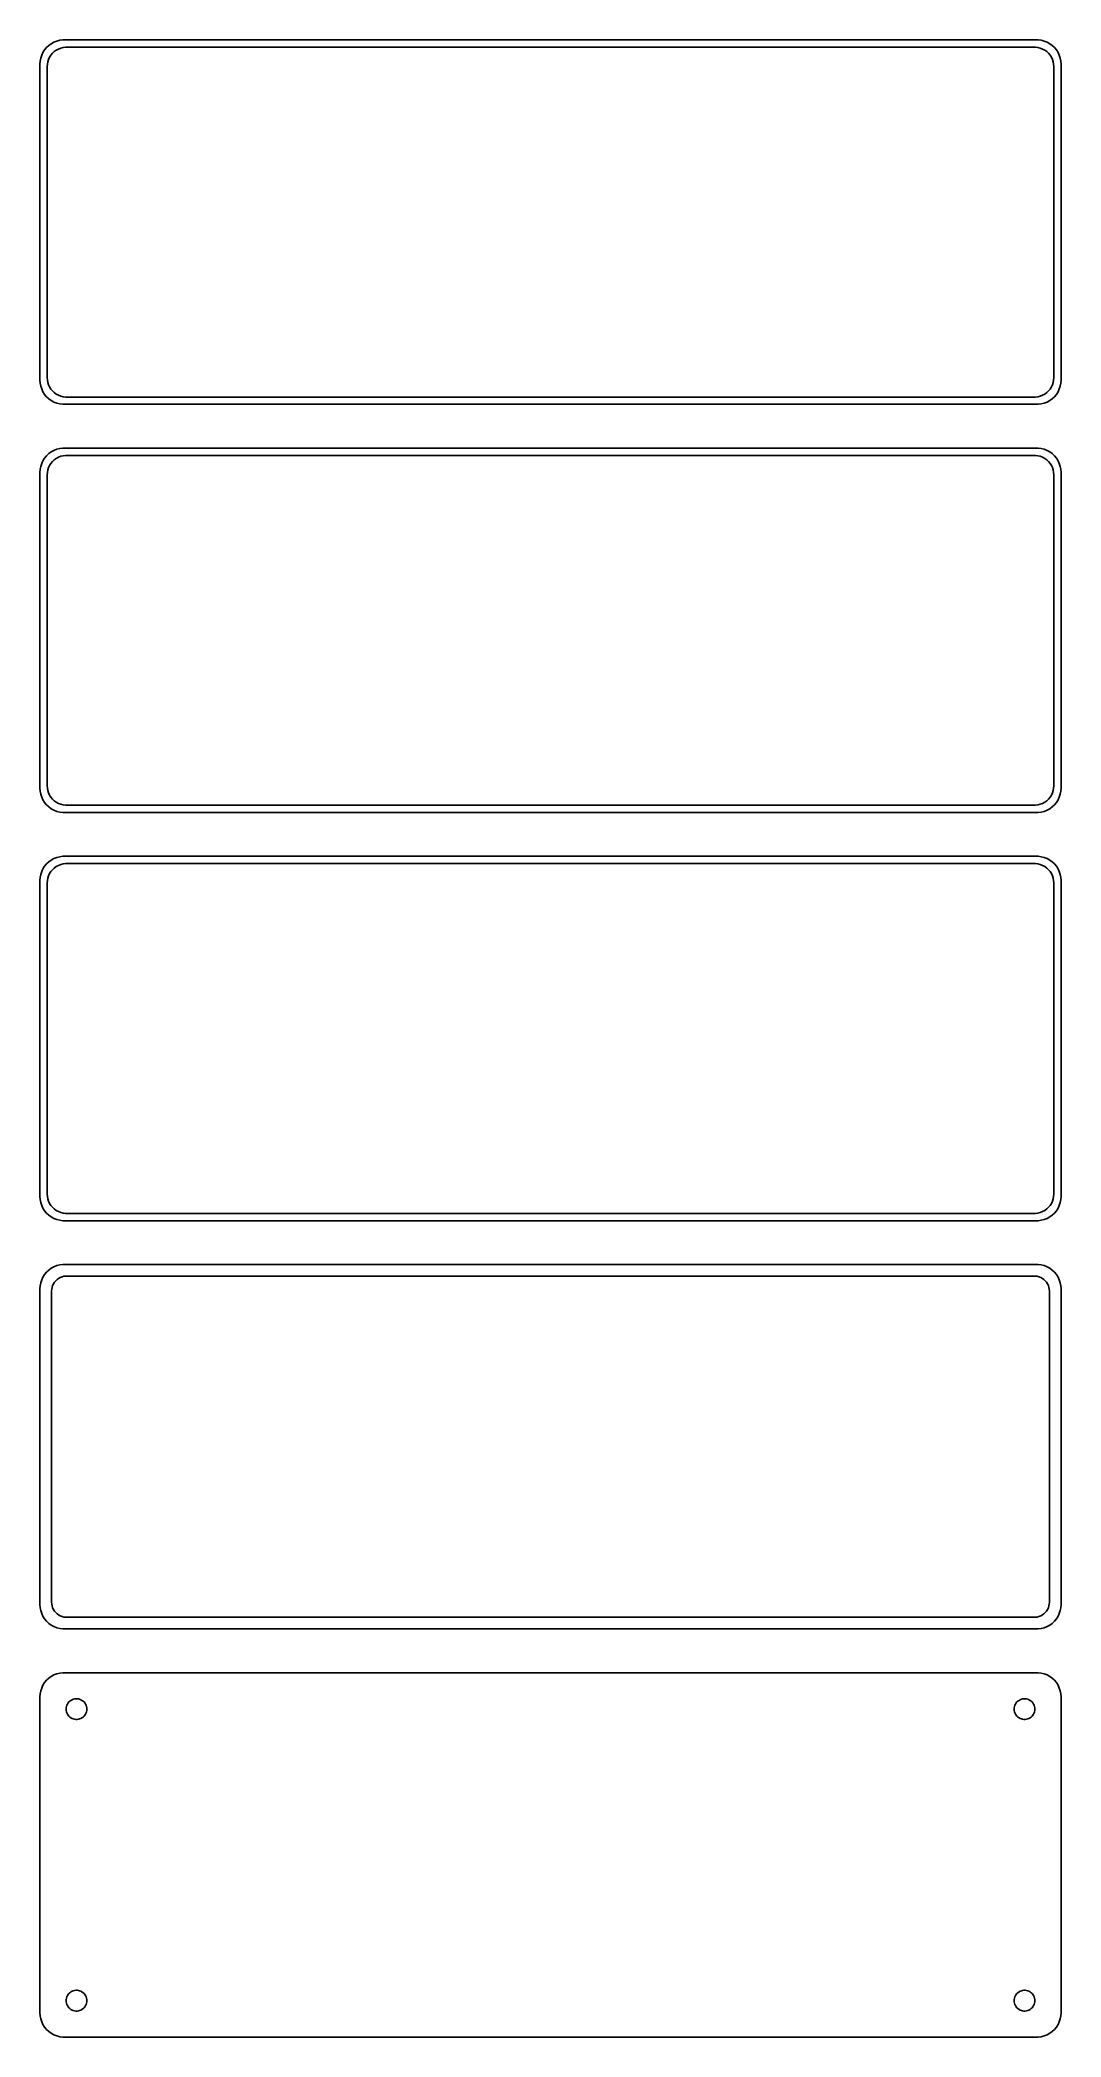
# Model space of a CAD drawing. Header units: metres. Extents: x -105 to 105, y 383 to 793.
import ezdxf

# ---------------------------------------------------------------- set-up
doc = ezdxf.new("R2010")
doc.units = ezdxf.units.M

msp = doc.modelspace()

# ---------------------------------------------------------------- linework, layer by layer
for p, q in [((-101.545, 793.255), (-102.129, 793.024)), ((-100.937, 793.411), (-101.545, 793.255)), ((-100.314, 793.49), (-100.937, 793.411)), ((100.314, 793.49), (-100.314, 793.49)), ((100.937, 793.411), (100.314, 793.49)), ((101.545, 793.255), (100.937, 793.411)), ((102.129, 793.024), (101.545, 793.255)), ((-104.961, 789.127), (-105, 788.5)), ((-104.843, 789.743), (-104.961, 789.127)), ((-104.649, 790.341), (-104.843, 789.743)), ((-104.382, 790.909), (-104.649, 790.341)), ((-104.045, 791.439), (-104.382, 790.909)), ((-103.645, 791.923), (-104.045, 791.439)), ((-103.187, 792.353), (-103.645, 791.923)), ((-103.374, 788.995), (-103.219, 789.472)), ((-103.219, 789.472), (-103.005, 789.927)), ((-102.679, 792.722), (-103.187, 792.353)), ((-103.005, 789.927), (-102.736, 790.351)), ((-102.736, 790.351), (-102.416, 790.738)), ((-102.129, 793.024), (-102.679, 792.722)), ((-102.416, 790.738), (-102.05, 791.082)), ((-102.05, 791.082), (-101.643, 791.377)), ((-101.643, 791.377), (-101.203, 791.619)), ((-101.203, 791.619), (-100.736, 791.804)), ((-100.736, 791.804), (-100.25, 791.929)), ((-100.25, 791.929), (-99.7512, 791.992)), ((-99.7512, 791.992), (99.7512, 791.992)), ((99.7512, 791.992), (100.25, 791.929)), ((100.25, 791.929), (100.736, 791.804)), ((100.736, 791.804), (101.203, 791.619)), ((101.203, 791.619), (101.643, 791.377)), ((101.643, 791.377), (102.05, 791.082)), ((102.05, 791.082), (102.416, 790.738)), ((102.679, 792.722), (102.129, 793.024)), ((102.416, 790.738), (102.736, 790.351)), ((103.187, 792.353), (102.679, 792.722)), ((102.736, 790.351), (103.005, 789.927)), ((103.005, 789.927), (103.219, 789.472)), ((103.645, 791.923), (103.187, 792.353)), ((103.219, 789.472), (103.374, 788.995)), ((104.045, 791.439), (103.645, 791.923)), ((104.382, 790.909), (104.045, 791.439)), ((104.649, 790.341), (104.382, 790.909)), ((104.843, 789.743), (104.649, 790.341)), ((104.961, 789.127), (104.843, 789.743)), ((105, 788.5), (104.961, 789.127)), ((-105, 788.5), (-105, 723.5)), ((-103.5, 788), (-103.468, 788.501)), ((-103.5, 724), (-103.5, 788)), ((-103.468, 788.501), (-103.374, 788.995)), ((103.374, 788.995), (103.468, 788.501)), ((103.468, 788.501), (103.5, 788)), ((103.5, 788), (103.5, 724)), ((105, 723.5), (105, 788.5)), ((-105, 723.5), (-104.961, 722.873)), ((-103.468, 723.499), (-103.5, 724)), ((-103.374, 723.005), (-103.468, 723.499)), ((103.468, 723.499), (103.374, 723.005)), ((103.5, 724), (103.468, 723.499)), ((104.961, 722.873), (105, 723.5)), ((-104.961, 722.873), (-104.843, 722.257)), ((-104.843, 722.257), (-104.649, 721.659)), ((-104.649, 721.659), (-104.382, 721.091)), ((-104.382, 721.091), (-104.045, 720.561)), ((-104.045, 720.561), (-103.645, 720.077)), ((-103.645, 720.077), (-103.187, 719.647)), ((-103.219, 722.528), (-103.374, 723.005)), ((-103.005, 722.073), (-103.219, 722.528)), ((-103.187, 719.647), (-102.679, 719.278)), ((-102.736, 721.649), (-103.005, 722.073)), ((-102.416, 721.262), (-102.736, 721.649)), ((-102.679, 719.278), (-102.129, 718.976)), ((-102.05, 720.918), (-102.416, 721.262)), ((-101.643, 720.623), (-102.05, 720.918)), ((-101.203, 720.381), (-101.643, 720.623)), ((-100.736, 720.196), (-101.203, 720.381)), ((-100.25, 720.071), (-100.736, 720.196)), ((-99.7512, 720.008), (-100.25, 720.071)), ((99.7512, 720.008), (-99.7512, 720.008)), ((100.25, 720.071), (99.7512, 720.008)), ((100.736, 720.196), (100.25, 720.071)), ((101.203, 720.381), (100.736, 720.196)), ((101.643, 720.623), (101.203, 720.381)), ((102.05, 720.918), (101.643, 720.623)), ((102.416, 721.262), (102.05, 720.918)), ((102.129, 718.976), (102.679, 719.278)), ((102.736, 721.649), (102.416, 721.262)), ((102.679, 719.278), (103.187, 719.647)), ((103.005, 722.073), (102.736, 721.649)), ((103.219, 722.528), (103.005, 722.073)), ((103.187, 719.647), (103.645, 720.077)), ((103.374, 723.005), (103.219, 722.528)), ((103.645, 720.077), (104.045, 720.561)), ((104.045, 720.561), (104.382, 721.091)), ((104.382, 721.091), (104.649, 721.659)), ((104.649, 721.659), (104.843, 722.257)), ((104.843, 722.257), (104.961, 722.873)), ((-102.129, 718.976), (-101.545, 718.745)), ((-101.545, 718.745), (-100.937, 718.589)), ((-100.937, 718.589), (-100.314, 718.51)), ((-100.314, 718.51), (100.314, 718.51)), ((100.314, 718.51), (100.937, 718.589)), ((100.937, 718.589), (101.545, 718.745)), ((101.545, 718.745), (102.129, 718.976)), ((-104.382, 706.909), (-104.649, 706.341)), ((-104.045, 707.439), (-104.382, 706.909)), ((-103.645, 707.923), (-104.045, 707.439)), ((-103.187, 708.353), (-103.645, 707.923)), ((-102.679, 708.722), (-103.187, 708.353)), ((-102.129, 709.024), (-102.679, 708.722)), ((-102.416, 706.738), (-102.05, 707.082)), ((-101.545, 709.255), (-102.129, 709.024)), ((-102.05, 707.082), (-101.643, 707.377)), ((-101.643, 707.377), (-101.203, 707.619)), ((-100.937, 709.411), (-101.545, 709.255)), ((-101.203, 707.619), (-100.736, 707.804)), ((-100.314, 709.49), (-100.937, 709.411)), ((-100.736, 707.804), (-100.25, 707.929)), ((100.314, 709.49), (-100.314, 709.49)), ((-100.25, 707.929), (-99.7512, 707.992)), ((-99.7512, 707.992), (99.7512, 707.992)), ((99.7512, 707.992), (100.25, 707.929)), ((100.25, 707.929), (100.736, 707.804)), ((100.937, 709.411), (100.314, 709.49)), ((100.736, 707.804), (101.203, 707.619)), ((101.545, 709.255), (100.937, 709.411)), ((101.203, 707.619), (101.643, 707.377)), ((102.129, 709.024), (101.545, 709.255)), ((101.643, 707.377), (102.05, 707.082)), ((102.05, 707.082), (102.416, 706.738)), ((102.679, 708.722), (102.129, 709.024)), ((103.187, 708.353), (102.679, 708.722)), ((103.645, 707.923), (103.187, 708.353)), ((104.045, 707.439), (103.645, 707.923)), ((104.382, 706.909), (104.045, 707.439)), ((104.649, 706.341), (104.382, 706.909)), ((-104.961, 705.127), (-105, 704.5)), ((-105, 704.5), (-105, 639.5)), ((-104.843, 705.743), (-104.961, 705.127)), ((-104.649, 706.341), (-104.843, 705.743)), ((-103.5, 704), (-103.468, 704.501)), ((-103.5, 640), (-103.5, 704)), ((-103.468, 704.501), (-103.374, 704.995)), ((-103.374, 704.995), (-103.219, 705.472)), ((-103.219, 705.472), (-103.005, 705.927)), ((-103.005, 705.927), (-102.736, 706.351)), ((-102.736, 706.351), (-102.416, 706.738)), ((102.416, 706.738), (102.736, 706.351)), ((102.736, 706.351), (103.005, 705.927)), ((103.005, 705.927), (103.219, 705.472)), ((103.219, 705.472), (103.374, 704.995)), ((103.374, 704.995), (103.468, 704.501)), ((103.468, 704.501), (103.5, 704)), ((103.5, 704), (103.5, 640)), ((104.843, 705.743), (104.649, 706.341)), ((104.961, 705.127), (104.843, 705.743)), ((105, 704.5), (104.961, 705.127)), ((105, 639.5), (105, 704.5)), ((-105, 639.5), (-104.961, 638.873)), ((-104.961, 638.873), (-104.843, 638.257)), ((-104.843, 638.257), (-104.649, 637.659)), ((-104.649, 637.659), (-104.382, 637.091)), ((-104.382, 637.091), (-104.045, 636.561)), ((-103.468, 639.499), (-103.5, 640)), ((-103.374, 639.005), (-103.468, 639.499)), ((-103.219, 638.528), (-103.374, 639.005)), ((-103.005, 638.073), (-103.219, 638.528)), ((-102.736, 637.649), (-103.005, 638.073)), ((-102.416, 637.262), (-102.736, 637.649)), ((-102.05, 636.918), (-102.416, 637.262)), ((102.416, 637.262), (102.05, 636.918)), ((102.736, 637.649), (102.416, 637.262)), ((103.005, 638.073), (102.736, 637.649)), ((103.219, 638.528), (103.005, 638.073)), ((103.374, 639.005), (103.219, 638.528)), ((103.468, 639.499), (103.374, 639.005)), ((103.5, 640), (103.468, 639.499)), ((104.045, 636.561), (104.382, 637.091)), ((104.382, 637.091), (104.649, 637.659)), ((104.649, 637.659), (104.843, 638.257)), ((104.843, 638.257), (104.961, 638.873)), ((104.961, 638.873), (105, 639.5)), ((-104.045, 636.561), (-103.645, 636.077)), ((-103.645, 636.077), (-103.187, 635.647)), ((-103.187, 635.647), (-102.679, 635.278)), ((-102.679, 635.278), (-102.129, 634.976)), ((-102.129, 634.976), (-101.545, 634.745)), ((-101.643, 636.623), (-102.05, 636.918)), ((-101.203, 636.381), (-101.643, 636.623)), ((-101.545, 634.745), (-100.937, 634.589)), ((-100.736, 636.196), (-101.203, 636.381)), ((-100.937, 634.589), (-100.314, 634.51)), ((-100.25, 636.071), (-100.736, 636.196)), ((-100.314, 634.51), (100.314, 634.51)), ((-99.7512, 636.008), (-100.25, 636.071)), ((99.7512, 636.008), (-99.7512, 636.008)), ((100.25, 636.071), (99.7512, 636.008)), ((100.736, 636.196), (100.25, 636.071)), ((100.314, 634.51), (100.937, 634.589)), ((101.203, 636.381), (100.736, 636.196)), ((100.937, 634.589), (101.545, 634.745)), ((101.643, 636.623), (101.203, 636.381)), ((101.545, 634.745), (102.129, 634.976)), ((102.05, 636.918), (101.643, 636.623)), ((102.129, 634.976), (102.679, 635.278)), ((102.679, 635.278), (103.187, 635.647)), ((103.187, 635.647), (103.645, 636.077)), ((103.645, 636.077), (104.045, 636.561)), ((-102.679, 624.722), (-103.187, 624.353)), ((-102.129, 625.024), (-102.679, 624.722)), ((-101.545, 625.255), (-102.129, 625.024)), ((-100.937, 625.411), (-101.545, 625.255)), ((-100.314, 625.49), (-100.937, 625.411)), ((100.314, 625.49), (-100.314, 625.49)), ((100.937, 625.411), (100.314, 625.49)), ((101.545, 625.255), (100.937, 625.411)), ((102.129, 625.024), (101.545, 625.255)), ((102.679, 624.722), (102.129, 625.024)), ((103.187, 624.353), (102.679, 624.722)), ((-104.961, 621.127), (-105, 620.5)), ((-104.843, 621.743), (-104.961, 621.127)), ((-104.649, 622.341), (-104.843, 621.743)), ((-104.382, 622.909), (-104.649, 622.341)), ((-104.045, 623.439), (-104.382, 622.909)), ((-103.645, 623.923), (-104.045, 623.439)), ((-103.187, 624.353), (-103.645, 623.923)), ((-103.468, 620.501), (-103.374, 620.995)), ((-103.374, 620.995), (-103.219, 621.472)), ((-103.219, 621.472), (-103.005, 621.927)), ((-103.005, 621.927), (-102.736, 622.351)), ((-102.736, 622.351), (-102.416, 622.738)), ((-102.416, 622.738), (-102.05, 623.082)), ((-102.05, 623.082), (-101.643, 623.377)), ((-101.643, 623.377), (-101.203, 623.619)), ((-101.203, 623.619), (-100.736, 623.804)), ((-100.736, 623.804), (-100.25, 623.929)), ((-100.25, 623.929), (-99.7512, 623.992)), ((-99.7512, 623.992), (99.7512, 623.992)), ((99.7512, 623.992), (100.25, 623.929)), ((100.25, 623.929), (100.736, 623.804)), ((100.736, 623.804), (101.203, 623.619)), ((101.203, 623.619), (101.643, 623.377)), ((101.643, 623.377), (102.05, 623.082)), ((102.05, 623.082), (102.416, 622.738)), ((102.416, 622.738), (102.736, 622.351)), ((102.736, 622.351), (103.005, 621.927)), ((103.005, 621.927), (103.219, 621.472)), ((103.645, 623.923), (103.187, 624.353)), ((103.219, 621.472), (103.374, 620.995)), ((103.374, 620.995), (103.468, 620.501)), ((104.045, 623.439), (103.645, 623.923)), ((104.382, 622.909), (104.045, 623.439)), ((104.649, 622.341), (104.382, 622.909)), ((104.843, 621.743), (104.649, 622.341)), ((104.961, 621.127), (104.843, 621.743)), ((105, 620.5), (104.961, 621.127)), ((-105, 620.5), (-105, 555.5)), ((-103.5, 620), (-103.468, 620.501)), ((-103.5, 556), (-103.5, 620)), ((103.468, 620.501), (103.5, 620)), ((103.5, 620), (103.5, 556)), ((105, 555.5), (105, 620.5)), ((-105, 555.5), (-104.961, 554.873)), ((-104.961, 554.873), (-104.843, 554.257)), ((-103.468, 555.499), (-103.5, 556)), ((-103.374, 555.005), (-103.468, 555.499)), ((-103.219, 554.528), (-103.374, 555.005)), ((103.374, 555.005), (103.219, 554.528)), ((103.468, 555.499), (103.374, 555.005)), ((103.5, 556), (103.468, 555.499)), ((104.843, 554.257), (104.961, 554.873)), ((104.961, 554.873), (105, 555.5)), ((-104.843, 554.257), (-104.649, 553.659)), ((-104.649, 553.659), (-104.382, 553.091)), ((-104.382, 553.091), (-104.045, 552.561)), ((-104.045, 552.561), (-103.645, 552.077)), ((-103.645, 552.077), (-103.187, 551.647)), ((-103.005, 554.073), (-103.219, 554.528)), ((-103.187, 551.647), (-102.679, 551.278)), ((-102.736, 553.649), (-103.005, 554.073)), ((-102.416, 553.262), (-102.736, 553.649)), ((-102.679, 551.278), (-102.129, 550.976)), ((-102.05, 552.918), (-102.416, 553.262)), ((-102.129, 550.976), (-101.545, 550.745)), ((-101.643, 552.623), (-102.05, 552.918)), ((-101.203, 552.381), (-101.643, 552.623)), ((-101.545, 550.745), (-100.937, 550.589)), ((-100.736, 552.196), (-101.203, 552.381)), ((-100.25, 552.071), (-100.736, 552.196)), ((-99.7512, 552.008), (-100.25, 552.071)), ((99.7512, 552.008), (-99.7512, 552.008)), ((100.25, 552.071), (99.7512, 552.008)), ((100.736, 552.196), (100.25, 552.071)), ((101.203, 552.381), (100.736, 552.196)), ((100.937, 550.589), (101.545, 550.745)), ((101.643, 552.623), (101.203, 552.381)), ((101.545, 550.745), (102.129, 550.976)), ((102.05, 552.918), (101.643, 552.623)), ((102.416, 553.262), (102.05, 552.918)), ((102.129, 550.976), (102.679, 551.278)), ((102.736, 553.649), (102.416, 553.262)), ((102.679, 551.278), (103.187, 551.647)), ((103.005, 554.073), (102.736, 553.649)), ((103.219, 554.528), (103.005, 554.073)), ((103.187, 551.647), (103.645, 552.077)), ((103.645, 552.077), (104.045, 552.561)), ((104.045, 552.561), (104.382, 553.091)), ((104.382, 553.091), (104.649, 553.659)), ((104.649, 553.659), (104.843, 554.257)), ((-100.937, 550.589), (-100.314, 550.51)), ((-100.314, 550.51), (100.314, 550.51)), ((100.314, 550.51), (100.937, 550.589)), ((-104.382, 538.909), (-104.649, 538.341)), ((-104.045, 539.439), (-104.382, 538.909)), ((-103.645, 539.923), (-104.045, 539.439)), ((-103.187, 540.353), (-103.645, 539.923)), ((-102.679, 540.722), (-103.187, 540.353)), ((-102.129, 541.024), (-102.679, 540.722)), ((-101.545, 541.255), (-102.129, 541.024)), ((-101.769, 538.131), (-101.484, 538.399)), ((-100.937, 541.411), (-101.545, 541.255)), ((-101.484, 538.399), (-101.168, 538.628)), ((-101.168, 538.628), (-100.825, 538.817)), ((-100.314, 541.49), (-100.937, 541.411)), ((-100.825, 538.817), (-100.462, 538.961)), ((-100.462, 538.961), (-100.083, 539.058)), ((100.314, 541.49), (-100.314, 541.49)), ((-100.083, 539.058), (-99.6955, 539.107)), ((-99.6955, 539.107), (99.6955, 539.107)), ((99.6955, 539.107), (100.083, 539.058)), ((100.083, 539.058), (100.462, 538.961)), ((100.937, 541.411), (100.314, 541.49)), ((100.462, 538.961), (100.825, 538.817)), ((100.825, 538.817), (101.168, 538.628)), ((101.545, 541.255), (100.937, 541.411)), ((101.168, 538.628), (101.484, 538.399)), ((101.484, 538.399), (101.769, 538.131)), ((102.129, 541.024), (101.545, 541.255)), ((102.679, 540.722), (102.129, 541.024)), ((103.187, 540.353), (102.679, 540.722)), ((103.645, 539.923), (103.187, 540.353)), ((104.045, 539.439), (103.645, 539.923)), ((104.382, 538.909), (104.045, 539.439)), ((104.649, 538.341), (104.382, 538.909)), ((-104.961, 537.127), (-105, 536.5)), ((-105, 536.5), (-105, 471.5)), ((-104.843, 537.743), (-104.961, 537.127)), ((-104.649, 538.341), (-104.843, 537.743)), ((-102.613, 536), (-102.588, 536.39)), ((-102.613, 472), (-102.613, 536)), ((-102.588, 536.39), (-102.515, 536.774)), ((-102.515, 536.774), (-102.394, 537.146)), ((-102.394, 537.146), (-102.228, 537.5)), ((-102.228, 537.5), (-102.018, 537.83)), ((-102.018, 537.83), (-101.769, 538.131)), ((101.769, 538.131), (102.018, 537.83)), ((102.018, 537.83), (102.228, 537.5)), ((102.228, 537.5), (102.394, 537.146)), ((102.394, 537.146), (102.515, 536.774)), ((102.515, 536.774), (102.588, 536.39)), ((102.588, 536.39), (102.613, 536)), ((102.613, 536), (102.613, 472)), ((104.843, 537.743), (104.649, 538.341)), ((104.961, 537.127), (104.843, 537.743)), ((105, 536.5), (104.961, 537.127)), ((105, 471.5), (105, 536.5)), ((-105, 471.5), (-104.961, 470.873)), ((-104.961, 470.873), (-104.843, 470.257)), ((-104.843, 470.257), (-104.649, 469.659)), ((-104.649, 469.659), (-104.382, 469.091)), ((-104.382, 469.091), (-104.045, 468.561)), ((-104.045, 468.561), (-103.645, 468.077)), ((-102.588, 471.61), (-102.613, 472)), ((-102.515, 471.226), (-102.588, 471.61)), ((-102.394, 470.854), (-102.515, 471.226)), ((-102.228, 470.5), (-102.394, 470.854)), ((-102.018, 470.17), (-102.228, 470.5)), ((-101.769, 469.869), (-102.018, 470.17)), ((-101.484, 469.601), (-101.769, 469.869)), ((-101.168, 469.372), (-101.484, 469.601)), ((-100.825, 469.183), (-101.168, 469.372)), ((-100.462, 469.039), (-100.825, 469.183)), ((-100.083, 468.942), (-100.462, 469.039)), ((-99.6955, 468.893), (-100.083, 468.942)), ((99.6955, 468.893), (-99.6955, 468.893)), ((100.083, 468.942), (99.6955, 468.893)), ((100.462, 469.039), (100.083, 468.942)), ((100.825, 469.183), (100.462, 469.039)), ((101.168, 469.372), (100.825, 469.183)), ((101.484, 469.601), (101.168, 469.372)), ((101.769, 469.869), (101.484, 469.601)), ((102.018, 470.17), (101.769, 469.869)), ((102.228, 470.5), (102.018, 470.17)), ((102.394, 470.854), (102.228, 470.5)), ((102.515, 471.226), (102.394, 470.854)), ((102.588, 471.61), (102.515, 471.226)), ((102.613, 472), (102.588, 471.61)), ((103.645, 468.077), (104.045, 468.561)), ((104.045, 468.561), (104.382, 469.091)), ((104.382, 469.091), (104.649, 469.659)), ((104.649, 469.659), (104.843, 470.257)), ((104.843, 470.257), (104.961, 470.873)), ((104.961, 470.873), (105, 471.5)), ((-103.645, 468.077), (-103.187, 467.647)), ((-103.187, 467.647), (-102.679, 467.278)), ((-102.679, 467.278), (-102.129, 466.976)), ((-102.129, 466.976), (-101.545, 466.745)), ((-101.545, 466.745), (-100.937, 466.589)), ((-100.937, 466.589), (-100.314, 466.51)), ((-100.314, 466.51), (100.314, 466.51)), ((100.314, 466.51), (100.937, 466.589)), ((100.937, 466.589), (101.545, 466.745)), ((101.545, 466.745), (102.129, 466.976)), ((102.129, 466.976), (102.679, 467.278)), ((102.679, 467.278), (103.187, 467.647)), ((103.187, 467.647), (103.645, 468.077)), ((-103.187, 456.353), (-103.645, 455.923)), ((-102.679, 456.722), (-103.187, 456.353)), ((-102.129, 457.024), (-102.679, 456.722)), ((-101.545, 457.255), (-102.129, 457.024)), ((-100.937, 457.411), (-101.545, 457.255)), ((-100.314, 457.49), (-100.937, 457.411)), ((100.314, 457.49), (-100.314, 457.49)), ((100.937, 457.411), (100.314, 457.49)), ((101.545, 457.255), (100.937, 457.411)), ((102.129, 457.024), (101.545, 457.255)), ((102.679, 456.722), (102.129, 457.024)), ((103.187, 456.353), (102.679, 456.722)), ((103.645, 455.923), (103.187, 456.353)), ((-104.961, 453.127), (-105, 452.5)), ((-105, 452.5), (-105, 387.5)), ((-104.843, 453.743), (-104.961, 453.127)), ((-104.649, 454.341), (-104.843, 453.743)), ((-104.382, 454.909), (-104.649, 454.341)), ((-104.045, 455.439), (-104.382, 454.909)), ((-103.645, 455.923), (-104.045, 455.439)), ((-98.1598, 452.031), (-97.9001, 452.097)), ((-97.9001, 452.097), (-97.6341, 452.131)), ((-97.6341, 452.131), (-97.3659, 452.131)), ((-97.3659, 452.131), (-97.0999, 452.097)), ((-97.0999, 452.097), (-96.8401, 452.031)), ((96.8401, 452.031), (97.0999, 452.097)), ((97.0999, 452.097), (97.3659, 452.131)), ((97.3659, 452.131), (97.6341, 452.131)), ((97.6341, 452.131), (97.9001, 452.097)), ((97.9001, 452.097), (98.1598, 452.031)), ((104.045, 455.439), (103.645, 455.923)), ((104.382, 454.909), (104.045, 455.439)), ((104.649, 454.341), (104.382, 454.909)), ((104.843, 453.743), (104.649, 454.341)), ((104.961, 453.127), (104.843, 453.743)), ((105, 452.5), (104.961, 453.127)), ((105, 387.5), (105, 452.5)), ((-99.6353, 450), (-99.6185, 450.268)), ((-99.6185, 449.732), (-99.6353, 450)), ((-99.6185, 450.268), (-99.5682, 450.531)), ((-99.5682, 449.469), (-99.6185, 449.732)), ((-99.5682, 450.531), (-99.4853, 450.786)), ((-99.4853, 449.214), (-99.5682, 449.469)), ((-99.4853, 450.786), (-99.3712, 451.029)), ((-99.3712, 448.971), (-99.4853, 449.214)), ((-99.3712, 451.029), (-99.2275, 451.255)), ((-99.2275, 448.745), (-99.3712, 448.971)), ((-99.2275, 451.255), (-99.0566, 451.462)), ((-99.0566, 448.538), (-99.2275, 448.745)), ((-99.0566, 451.462), (-98.8611, 451.645)), ((-98.8611, 448.355), (-99.0566, 448.538)), ((-98.8611, 451.645), (-98.6441, 451.803)), ((-98.6441, 448.197), (-98.8611, 448.355)), ((-98.6441, 451.803), (-98.4092, 451.932)), ((-98.4092, 448.068), (-98.6441, 448.197)), ((-98.4092, 451.932), (-98.1598, 452.031)), ((-98.1598, 447.969), (-98.4092, 448.068)), ((-97.9001, 447.903), (-98.1598, 447.969)), ((-96.8401, 447.969), (-97.0999, 447.903)), ((-96.8401, 452.031), (-96.5908, 451.932)), ((-96.5908, 448.068), (-96.8401, 447.969)), ((-96.5908, 451.932), (-96.3559, 451.803)), ((-96.3559, 448.197), (-96.5908, 448.068)), ((-96.3559, 451.803), (-96.1389, 451.645)), ((-96.1389, 448.355), (-96.3559, 448.197)), ((-96.1389, 451.645), (-95.9434, 451.462)), ((-95.9434, 448.538), (-96.1389, 448.355)), ((-95.9434, 451.462), (-95.7725, 451.255)), ((-95.7725, 448.745), (-95.9434, 448.538)), ((-95.7725, 451.255), (-95.6288, 451.029)), ((-95.6288, 448.971), (-95.7725, 448.745)), ((-95.6288, 451.029), (-95.5146, 450.786)), ((-95.5146, 449.214), (-95.6288, 448.971)), ((-95.5146, 450.786), (-95.4318, 450.531)), ((-95.4318, 449.469), (-95.5146, 449.214)), ((-95.4318, 450.531), (-95.3815, 450.268)), ((-95.3815, 449.732), (-95.4318, 449.469)), ((-95.3815, 450.268), (-95.3647, 450)), ((-95.3647, 450), (-95.3815, 449.732)), ((95.3647, 450), (95.3815, 450.268)), ((95.3815, 449.732), (95.3647, 450)), ((95.3815, 450.268), (95.4318, 450.531)), ((95.4318, 449.469), (95.3815, 449.732)), ((95.4318, 450.531), (95.5146, 450.786)), ((95.5146, 449.214), (95.4318, 449.469)), ((95.5146, 450.786), (95.6288, 451.029)), ((95.6288, 448.971), (95.5146, 449.214)), ((95.6288, 451.029), (95.7725, 451.255)), ((95.7725, 448.745), (95.6288, 448.971)), ((95.7725, 451.255), (95.9434, 451.462)), ((95.9434, 448.538), (95.7725, 448.745)), ((95.9434, 451.462), (96.1389, 451.645)), ((96.1389, 448.355), (95.9434, 448.538)), ((96.1389, 451.645), (96.3559, 451.803)), ((96.3559, 448.197), (96.1389, 448.355)), ((96.3559, 451.803), (96.5908, 451.932)), ((96.5908, 448.068), (96.3559, 448.197)), ((96.5908, 451.932), (96.8401, 452.031)), ((96.8401, 447.969), (96.5908, 448.068)), ((97.0999, 447.903), (96.8401, 447.969)), ((98.1598, 447.969), (97.9001, 447.903)), ((98.1598, 452.031), (98.4092, 451.932)), ((98.4092, 448.068), (98.1598, 447.969)), ((98.4092, 451.932), (98.6441, 451.803)), ((98.6441, 448.197), (98.4092, 448.068)), ((98.6441, 451.803), (98.8611, 451.645)), ((98.8611, 448.355), (98.6441, 448.197)), ((98.8611, 451.645), (99.0566, 451.462)), ((99.0566, 448.538), (98.8611, 448.355)), ((99.0566, 451.462), (99.2275, 451.255)), ((99.2275, 448.745), (99.0566, 448.538)), ((99.2275, 451.255), (99.3712, 451.029)), ((99.3712, 448.971), (99.2275, 448.745)), ((99.3712, 451.029), (99.4853, 450.786)), ((99.4853, 449.214), (99.3712, 448.971)), ((99.4853, 450.786), (99.5682, 450.531)), ((99.5682, 449.469), (99.4853, 449.214)), ((99.5682, 450.531), (99.6185, 450.268)), ((99.6185, 449.732), (99.5682, 449.469)), ((99.6185, 450.268), (99.6353, 450)), ((99.6353, 450), (99.6185, 449.732)), ((-97.6341, 447.869), (-97.9001, 447.903)), ((-97.3659, 447.869), (-97.6341, 447.869)), ((-97.0999, 447.903), (-97.3659, 447.869)), ((97.3659, 447.869), (97.0999, 447.903)), ((97.6341, 447.869), (97.3659, 447.869)), ((97.9001, 447.903), (97.6341, 447.869)), ((-99.6185, 390.268), (-99.5682, 390.531)), ((-99.5682, 390.531), (-99.4853, 390.786)), ((-99.4853, 390.786), (-99.3712, 391.029)), ((-99.3712, 391.029), (-99.2275, 391.255)), ((-99.2275, 391.255), (-99.0566, 391.462)), ((-99.0566, 391.462), (-98.8611, 391.645)), ((-98.8611, 391.645), (-98.6441, 391.803)), ((-98.6441, 391.803), (-98.4092, 391.932)), ((-98.4092, 391.932), (-98.1598, 392.031)), ((-98.1598, 392.031), (-97.9001, 392.097)), ((-97.9001, 392.097), (-97.6341, 392.131)), ((-97.6341, 392.131), (-97.3659, 392.131)), ((-97.3659, 392.131), (-97.0999, 392.097)), ((-97.0999, 392.097), (-96.8401, 392.031)), ((-96.8401, 392.031), (-96.5908, 391.932)), ((-96.5908, 391.932), (-96.3559, 391.803)), ((-96.3559, 391.803), (-96.1389, 391.645)), ((-96.1389, 391.645), (-95.9434, 391.462)), ((-95.9434, 391.462), (-95.7725, 391.255)), ((-95.7725, 391.255), (-95.6288, 391.029)), ((-95.6288, 391.029), (-95.5146, 390.786)), ((-95.5146, 390.786), (-95.4318, 390.531)), ((-95.4318, 390.531), (-95.3815, 390.268)), ((95.3815, 390.268), (95.4318, 390.531)), ((95.4318, 390.531), (95.5146, 390.786)), ((95.5146, 390.786), (95.6288, 391.029)), ((95.6288, 391.029), (95.7725, 391.255)), ((95.7725, 391.255), (95.9434, 391.462)), ((95.9434, 391.462), (96.1389, 391.645)), ((96.1389, 391.645), (96.3559, 391.803)), ((96.3559, 391.803), (96.5908, 391.932)), ((96.5908, 391.932), (96.8401, 392.031)), ((96.8401, 392.031), (97.0999, 392.097)), ((97.0999, 392.097), (97.3659, 392.131)), ((97.3659, 392.131), (97.6341, 392.131)), ((97.6341, 392.131), (97.9001, 392.097)), ((97.9001, 392.097), (98.1598, 392.031)), ((98.1598, 392.031), (98.4092, 391.932)), ((98.4092, 391.932), (98.6441, 391.803)), ((98.6441, 391.803), (98.8611, 391.645)), ((98.8611, 391.645), (99.0566, 391.462)), ((99.0566, 391.462), (99.2275, 391.255)), ((99.2275, 391.255), (99.3712, 391.029)), ((99.3712, 391.029), (99.4853, 390.786)), ((99.4853, 390.786), (99.5682, 390.531)), ((99.5682, 390.531), (99.6185, 390.268)), ((-105, 387.5), (-104.961, 386.873)), ((-104.961, 386.873), (-104.843, 386.257)), ((-99.6353, 390), (-99.6185, 390.268)), ((-99.6185, 389.732), (-99.6353, 390)), ((-99.5682, 389.469), (-99.6185, 389.732)), ((-99.4853, 389.214), (-99.5682, 389.469)), ((-99.3712, 388.971), (-99.4853, 389.214)), ((-99.2275, 388.745), (-99.3712, 388.971)), ((-99.0566, 388.538), (-99.2275, 388.745)), ((-98.8611, 388.355), (-99.0566, 388.538)), ((-98.6441, 388.197), (-98.8611, 388.355)), ((-98.4092, 388.068), (-98.6441, 388.197)), ((-98.1598, 387.969), (-98.4092, 388.068)), ((-97.9001, 387.903), (-98.1598, 387.969)), ((-97.6341, 387.869), (-97.9001, 387.903)), ((-97.3659, 387.869), (-97.6341, 387.869)), ((-97.0999, 387.903), (-97.3659, 387.869)), ((-96.8401, 387.969), (-97.0999, 387.903)), ((-96.5908, 388.068), (-96.8401, 387.969)), ((-96.3559, 388.197), (-96.5908, 388.068)), ((-96.1389, 388.355), (-96.3559, 388.197)), ((-95.9434, 388.538), (-96.1389, 388.355)), ((-95.7725, 388.745), (-95.9434, 388.538)), ((-95.6288, 388.971), (-95.7725, 388.745)), ((-95.5146, 389.214), (-95.6288, 388.971)), ((-95.4318, 389.469), (-95.5146, 389.214)), ((-95.3815, 389.732), (-95.4318, 389.469)), ((-95.3815, 390.268), (-95.3647, 390)), ((-95.3647, 390), (-95.3815, 389.732)), ((95.3647, 390), (95.3815, 390.268)), ((95.3815, 389.732), (95.3647, 390)), ((95.4318, 389.469), (95.3815, 389.732)), ((95.5146, 389.214), (95.4318, 389.469)), ((95.6288, 388.971), (95.5146, 389.214)), ((95.7725, 388.745), (95.6288, 388.971)), ((95.9434, 388.538), (95.7725, 388.745)), ((96.1389, 388.355), (95.9434, 388.538)), ((96.3559, 388.197), (96.1389, 388.355)), ((96.5908, 388.068), (96.3559, 388.197)), ((96.8401, 387.969), (96.5908, 388.068)), ((97.0999, 387.903), (96.8401, 387.969)), ((97.3659, 387.869), (97.0999, 387.903)), ((97.6341, 387.869), (97.3659, 387.869)), ((97.9001, 387.903), (97.6341, 387.869)), ((98.1598, 387.969), (97.9001, 387.903)), ((98.4092, 388.068), (98.1598, 387.969)), ((98.6441, 388.197), (98.4092, 388.068)), ((98.8611, 388.355), (98.6441, 388.197)), ((99.0566, 388.538), (98.8611, 388.355)), ((99.2275, 388.745), (99.0566, 388.538)), ((99.3712, 388.971), (99.2275, 388.745)), ((99.4853, 389.214), (99.3712, 388.971)), ((99.5682, 389.469), (99.4853, 389.214)), ((99.6185, 389.732), (99.5682, 389.469)), ((99.6185, 390.268), (99.6353, 390)), ((99.6353, 390), (99.6185, 389.732)), ((104.843, 386.257), (104.961, 386.873)), ((104.961, 386.873), (105, 387.5)), ((-104.843, 386.257), (-104.649, 385.659)), ((-104.649, 385.659), (-104.382, 385.091)), ((-104.382, 385.091), (-104.045, 384.561)), ((-104.045, 384.561), (-103.645, 384.077)), ((-103.645, 384.077), (-103.187, 383.647)), ((-103.187, 383.647), (-102.679, 383.278)), ((-102.679, 383.278), (-102.129, 382.976)), ((-102.129, 382.976), (-101.545, 382.745)), ((-101.545, 382.745), (-100.937, 382.589)), ((-100.937, 382.589), (-100.314, 382.51)), ((-100.314, 382.51), (100.314, 382.51)), ((100.314, 382.51), (100.937, 382.589)), ((100.937, 382.589), (101.545, 382.745)), ((101.545, 382.745), (102.129, 382.976)), ((102.129, 382.976), (102.679, 383.278)), ((102.679, 383.278), (103.187, 383.647)), ((103.187, 383.647), (103.645, 384.077)), ((103.645, 384.077), (104.045, 384.561)), ((104.045, 384.561), (104.382, 385.091)), ((104.382, 385.091), (104.649, 385.659)), ((104.649, 385.659), (104.843, 386.257))]:
    msp.add_line(p, q)

doc.saveas('drawing.dxf')
